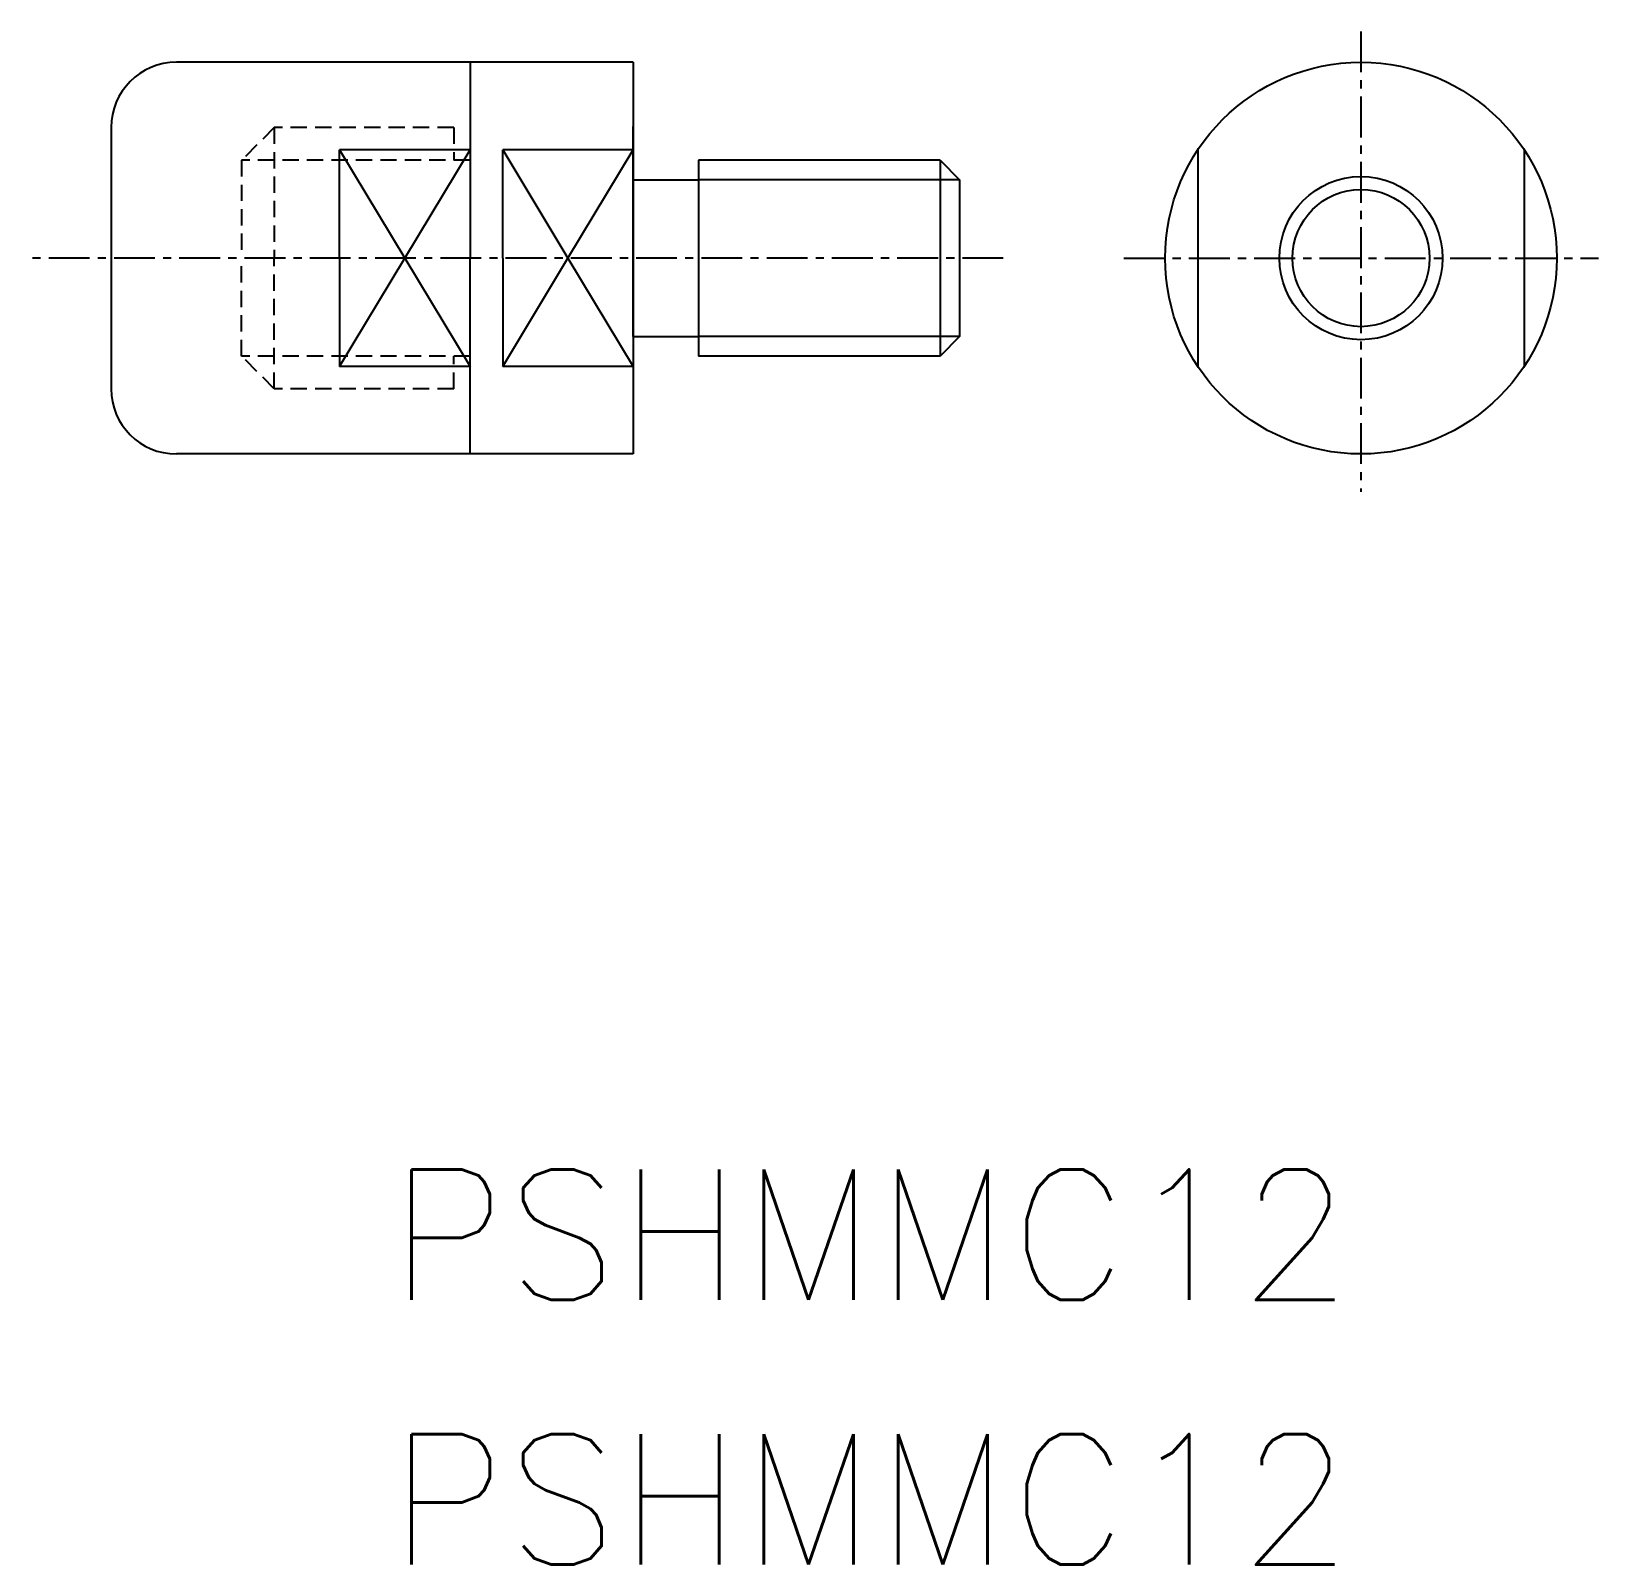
# Model space of a CAD drawing. Extents: x -150.3 to -102.3, y 1545.4 to 1592.4.
import ezdxf

# ---------------------------------------------------------------- set-up
doc = ezdxf.new("R2010")
doc.units = 0
doc.linetypes.add('CENTER', pattern=[2, 1.25, -0.25, 0.25, -0.25])
doc.linetypes.add('DASHED', pattern=[0.75, 0.5, -0.25])
doc.layers.get('0').update_dxf_attribs({"linetype": 'CONTINUOUS'})
doc.layers.add('CENTER', color=1, linetype='CENTER')
doc.styles.get("Standard").update_dxf_attribs({"font": 'txt.shx', "bigfont": 'bigfont.shx'})

msp = doc.modelspace()

# ---------------------------------------------------------------- linework, layer by layer
at = {"linetype": 'CONTINUOUS'}
for p, q in [((-131.835, 1591.447), (-145.835, 1591.447)), ((-136.835, 1591.447), (-136.835, 1585.447)), ((-131.835, 1591.447), (-131.835, 1585.447)), ((-131.835, 1591.447), (-131.835, 1579.447)), ((-147.835, 1589.447), (-147.835, 1581.447)), ((-136.835, 1588.764), (-140.835, 1588.764)), ((-140.835, 1585.447), (-140.835, 1588.764)), ((-131.835, 1588.764), (-135.835, 1588.764)), ((-135.835, 1585.447), (-135.835, 1588.764)), ((-114.535, 1588.764), (-114.535, 1582.131)), ((-114.535, 1588.764), (-114.535, 1582.131)), ((-104.535, 1588.764), (-104.535, 1582.131)), ((-104.535, 1588.764), (-104.535, 1582.131)), ((-140.835, 1585.447), (-140.835, 1582.131)), ((-136.835, 1579.447), (-136.835, 1585.447)), ((-135.835, 1585.447), (-135.835, 1582.131)), ((-136.835, 1582.131), (-140.835, 1582.131)), ((-131.835, 1582.131), (-135.835, 1582.131)), ((-131.835, 1579.447), (-145.835, 1579.447))]:
    msp.add_line(p, q, dxfattribs=at)
at = {"color": 3, "linetype": 'DASHED'}
for p, q in [((-142.835, 1589.447), (-143.835, 1588.447)), ((-137.335, 1589.447), (-142.835, 1589.447)), ((-142.835, 1589.447), (-142.835, 1585.447)), ((-137.335, 1589.447), (-137.335, 1588.447)), ((-143.835, 1588.447), (-143.835, 1585.447)), ((-136.835, 1588.447), (-143.835, 1588.447)), ((-143.835, 1582.447), (-143.835, 1585.447)), ((-142.835, 1581.447), (-142.835, 1585.447)), ((-142.835, 1581.447), (-143.835, 1582.447)), ((-136.835, 1582.447), (-143.835, 1582.447)), ((-137.335, 1581.447), (-137.335, 1582.447)), ((-137.335, 1581.447), (-142.835, 1581.447))]:
    msp.add_line(p, q, dxfattribs=at)
at = {"color": 7, "linetype": 'CONTINUOUS'}
for p, q in [((-131.835, 1583.047), (-131.835, 1589.476)), ((-122.435, 1588.447), (-129.835, 1588.447)), ((-129.835, 1588.447), (-129.835, 1588.447)), ((-129.835, 1588.447), (-129.835, 1582.447)), ((-122.435, 1588.447), (-121.835, 1587.847)), ((-122.435, 1588.447), (-122.435, 1582.447)), ((-131.835, 1587.847), (-129.835, 1587.847)), ((-121.835, 1587.847), (-121.835, 1583.047)), ((-131.835, 1583.047), (-129.835, 1583.047)), ((-121.835, 1583.047), (-122.435, 1582.447)), ((-122.435, 1582.447), (-129.835, 1582.447)), ((-129.835, 1582.447), (-129.835, 1582.447))]:
    msp.add_line(p, q, dxfattribs=at)
at = {"color": 3, "linetype": 'CONTINUOUS'}
for p, q in [((-140.835, 1588.764), (-138.835, 1585.447)), ((-138.835, 1585.447), (-136.835, 1588.764)), ((-135.835, 1588.764), (-133.835, 1585.447)), ((-133.835, 1585.447), (-131.835, 1588.764)), ((-121.835, 1587.847), (-129.835, 1587.847)), ((-140.835, 1582.131), (-138.835, 1585.447)), ((-138.835, 1585.447), (-136.835, 1582.131)), ((-135.835, 1582.131), (-133.835, 1585.447)), ((-133.835, 1585.447), (-131.835, 1582.131)), ((-121.835, 1583.047), (-129.835, 1583.047))]:
    msp.add_line(p, q, dxfattribs=at)
at = {"linetype": 'CONTINUOUS'}
for radius in [6, 6, 2.5, 2.1]:
    msp.add_circle((-109.535, 1585.447), radius, dxfattribs=at)
at = {"color": 7, "linetype": 'CONTINUOUS'}
msp.add_circle((-109.535, 1585.447), 2.5, dxfattribs=at)
at = {"color": 3, "linetype": 'CONTINUOUS'}
msp.add_circle((-109.535, 1585.447), 2.1, dxfattribs=at)
at = {"linetype": 'CONTINUOUS'}
for centre, start, end in [((-145.835, 1589.447), 90, 180), ((-145.835, 1581.447), 180, 270)]:
    msp.add_arc(centre, 2, start, end, dxfattribs=at)
at = {"layer": 'CENTER', "color": 1, "linetype": 'CENTER'}
for p, q in [((-109.535, 1592.394), (-109.535, 1578.285)), ((-120.495, 1585.447), (-150.279, 1585.447)), ((-116.806, 1585.447), (-102.252, 1585.447))]:
    msp.add_line(p, q, dxfattribs=at)

# ---------------------------------------------------------------- texts
for p in [(-139.319, 1553.532), (-139.319, 1545.422)]:
    msp.add_text('PSHMMC12', height=4).set_placement(p)

doc.saveas('drawing.dxf')
